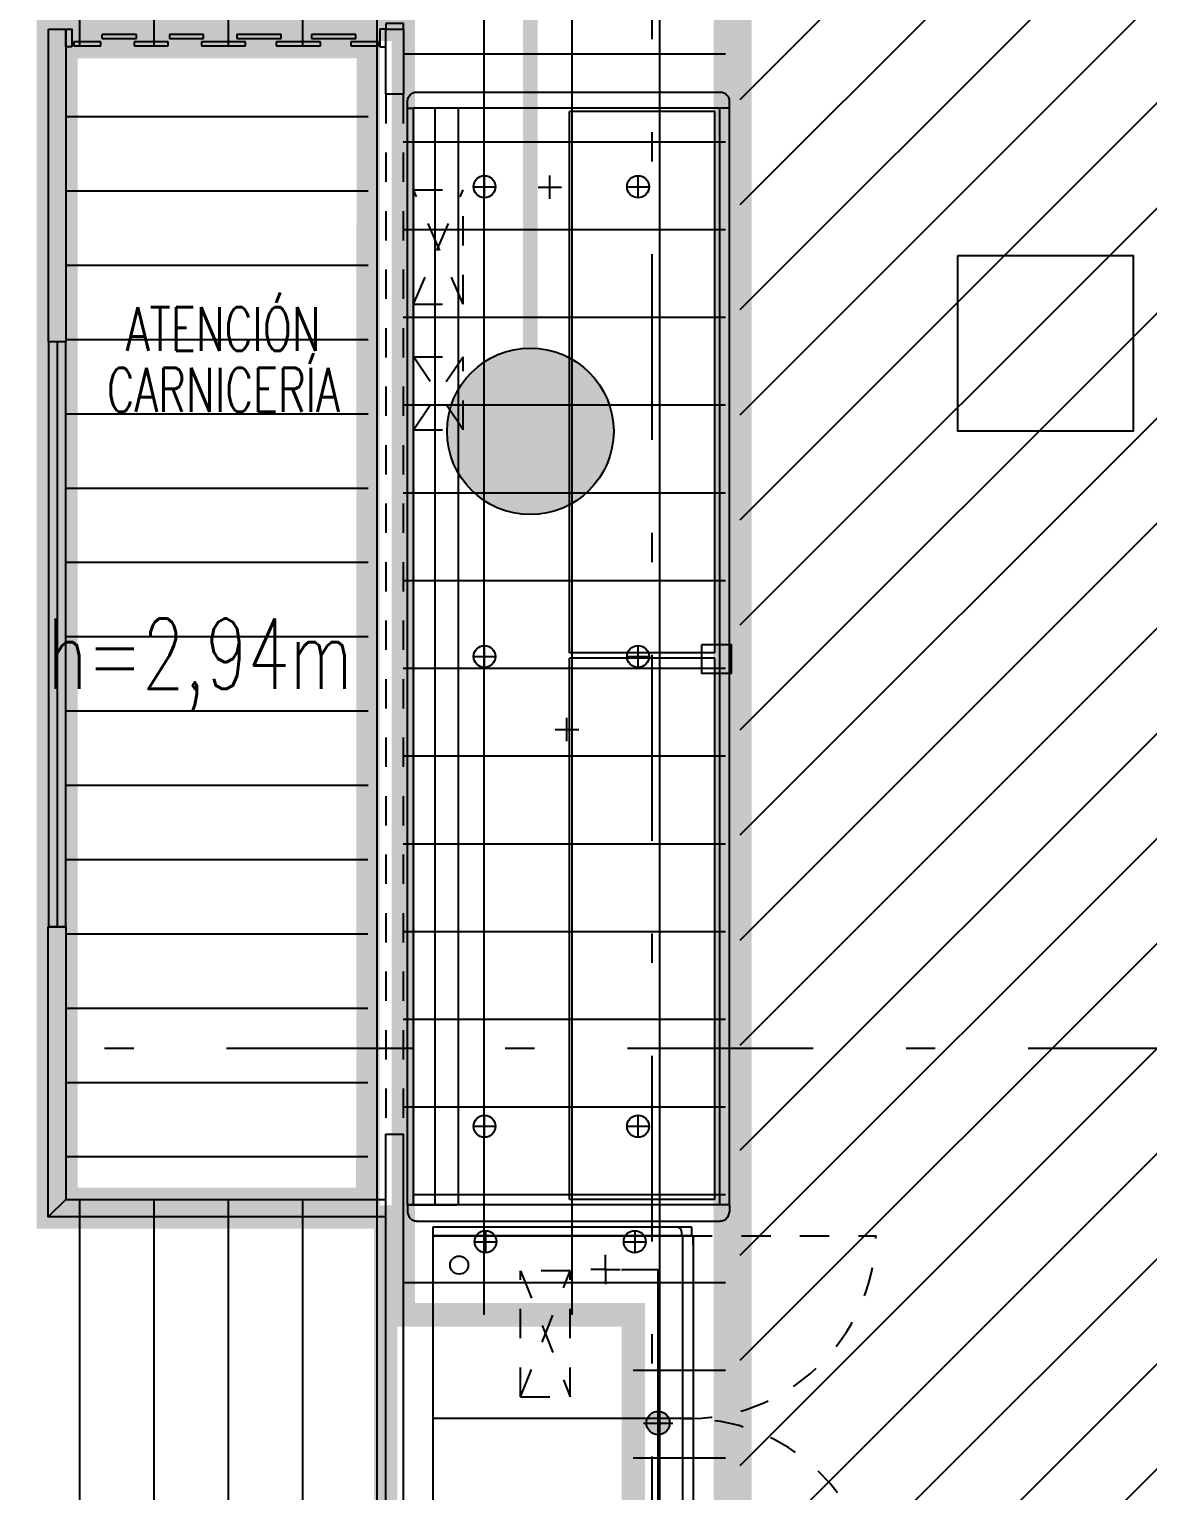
# Model space of a CAD drawing. Header units: millimetres. Extents: x -77 to 207, y -160 to 187.
# Drawn here: x -33.955 to -30.132, y 22.988 to 27.985 of the extents above; entities that cross this region are included whole.
import ezdxf
from ezdxf.enums import TextEntityAlignment as Align
from ezdxf.xclip import XClip

# ---------------------------------------------------------------- set-up
doc = ezdxf.new("R2010")
doc.units = ezdxf.units.MM
doc.header["$LTSCALE"] = 0.1
for name, pattern in [('X REF - ANELO INST bind$0$X REF - ANELO$0$DASHDOT2', [12.7, 6.35, -3.175, 0, -3.175]), ('X REF - ANELO INST bind$0$X REF - ANELO$0$DASHED2', [0.375, 0.25, -0.125]), ('X REF - ANELO INST bind$0$X REF - ANELO$0$PLANO BASE ROCA II-2$0$HIDDEN', [0.375, 0.25, -0.125]), ('X REF - ANELO INST bind$0$X REF - ANELO$0$TRATTEGGIATA2', [0.375, 0.25, -0.125])]:
    doc.linetypes.add(name, pattern=pattern)
for name, color, linetype in [('C01 Foil blanco', 30, 'Continuous'), ('C02 PRY comun', 191, 'Continuous'), ('C07 P media Tº', 140, 'Continuous'), ('X REF - ANELO INST bind$0$X REF - ANELO$0$A-CAMARA', 7, 'Continuous'), ('X REF - ANELO INST bind$0$X REF - ANELO$0$C-CÁMARA', 8, 'Continuous'), ('X REF - ANELO INST bind$0$X REF - ANELO$0$E-EXHIBIDORAS', 8, 'Continuous'), ('X REF - ANELO INST bind$0$X REF - ANELO$0$E-REJILLAS', 8, 'Continuous'), ('X REF - ANELO INST bind$0$X REF - ANELO$0$MET-EJE CABRIADAS', 8, 'X REF - ANELO INST bind$0$X REF - ANELO$0$DASHDOT2'), ('X REF - ANELO INST bind$0$X REF - ANELO$0$R-NOMBRE LOCAL', 7, 'Continuous')]:
    doc.layers.add(name, color=color, linetype=linetype)
doc.styles.get("Standard").update_dxf_attribs({"font": 'arial.ttf'})
doc.styles.add('X REF - ANELO INST bind$0$X REF - ANELO$0$VAUX', font='romans.shx', dxfattribs={"width": 0.85})

# ---------------------------------------------------------------- blocks, each defined once
blk = doc.blocks.new('X REF - ANELO INST bind$0$X REF - ANELO$0$cortina')
at = {"layer": 'X REF - ANELO INST bind$0$X REF - ANELO$0$C-CÁMARA'}
for p, q in [((-0.4312, 0.1011, 0.0008), (-0.4512, 0.1011, 0.0008)), ((-0.4312, 0.0411, 0.0008), (-0.4312, 0.1011, 0.0008)), ((-0.3311, 0.0974, -0.0413), (-0.4266, 0.0974, -0.0413)), ((-0.4266, 0.0974, -0.0413), (-0.4266, 0.0838, -0.0413)), ((-0.4266, 0.0838, -0.0413), (-0.3311, 0.0838, -0.0413)), ((-0.1975, 0.0732, -0.0413), (-0.3489, 0.0732, -0.0413)), ((-0.3489, 0.0732, -0.0413), (-0.3489, 0.0596, -0.0413)), ((-0.3489, 0.0596, -0.0413), (-0.1975, 0.0596, -0.0413)), ((-0.3311, 0.0838, -0.0413), (-0.3311, 0.0974, -0.0413)), ((-0.0766, 0.0974, -0.0413), (-0.228, 0.0974, -0.0413)), ((-0.228, 0.0974, -0.0413), (-0.228, 0.0838, -0.0413)), ((-0.228, 0.0838, -0.0413), (-0.0766, 0.0838, -0.0413)), ((-0.1975, 0.0596, -0.0413), (-0.1975, 0.0732, -0.0413)), ((0.0585, 0.0732, -0.0413), (-0.0929, 0.0732, -0.0413)), ((-0.0929, 0.0732, -0.0413), (-0.0929, 0.0596, -0.0413)), ((-0.0929, 0.0596, -0.0413), (0.0585, 0.0596, -0.0413)), ((-0.0766, 0.0838, -0.0413), (-0.0766, 0.0974, -0.0413)), ((0.1794, 0.0974, -0.0413), (0.028, 0.0974, -0.0413)), ((0.028, 0.0974, -0.0413), (0.028, 0.0838, -0.0413)), ((0.028, 0.0838, -0.0413), (0.1794, 0.0838, -0.0413)), ((0.0585, 0.0596, -0.0413), (0.0585, 0.0732, -0.0413)), ((0.1715, 0.0732, -0.0413), (0.1715, 0.0596, -0.0413)), ((0.2885, 0.0732, -0.0413), (0.1715, 0.0732, -0.0413)), ((0.1715, 0.0596, -0.0413), (0.2885, 0.0596, -0.0413)), ((0.1794, 0.0838, -0.0413), (0.1794, 0.0974, -0.0413)), ((0.2885, 0.0596, -0.0413), (0.2885, 0.0732, -0.0413)), ((0.2925, 0.0974, -0.0413), (0.2925, 0.0838, -0.0413)), ((0.4094, 0.0974, -0.0413), (0.2925, 0.0974, -0.0413)), ((0.2925, 0.0838, -0.0413), (0.4094, 0.0838, -0.0413)), ((0.4016, 0.0732, -0.0413), (0.4016, 0.0596, -0.0413)), ((0.5185, 0.0732, -0.0413), (0.4016, 0.0732, -0.0413)), ((0.4016, 0.0596, -0.0413), (0.5185, 0.0596, -0.0413)), ((0.4094, 0.0838, -0.0413), (0.4094, 0.0974, -0.0413)), ((0.5185, 0.0732, -0.0413), (0.5185, 0.0596, -0.0413)), ((0.5225, 0.0974, -0.0413), (0.5225, 0.0838, -0.0413)), ((0.6156, 0.0974, -0.0413), (0.5225, 0.0974, -0.0413)), ((0.5225, 0.0838, -0.0413), (0.6156, 0.0838, -0.0413)), ((0.6156, 0.0838, -0.0413), (0.6156, 0.0974, -0.0413)), ((-0.4512, 0.0411, 0.0008), (-0.4312, 0.0411, 0.0008))]:
    blk.add_line(p, q, dxfattribs=at)
at = {"layer": 'X REF - ANELO INST bind$0$X REF - ANELO$0$C-CÁMARA', "elevation": -0.0116}
blk.add_lwpolyline([(0.6223, 0.1011), (0.6423, 0.1011), (0.6423, 0.0411), (0.6223, 0.0411)], close=True, dxfattribs=at)
blk = doc.blocks.new('X REF - ANELO INST bind$0$X REF - ANELO$0$N Local')
at = {"layer": 'X REF - ANELO INST bind$0$X REF - ANELO$0$R-NOMBRE LOCAL', "lineweight": 0, "style": 'X REF - ANELO INST bind$0$X REF - ANELO$0$VAUX', "width": 0.85}
for p in [(6337.5718, -934.4549), (6337.5718, -934.7149)]:
    blk.add_attdef('NOMBRE', text='', height=0.1823, dxfattribs=at).set_placement(p, align=Align.CENTER)
blk = doc.blocks.new('X REF - ANELO INST bind$0$X REF - ANELO$0$CORTINA 120')
at = {"layer": 'X REF - ANELO INST bind$0$X REF - ANELO$0$C-CÁMARA'}
for p, q in [((-1.1879, 0), (-1.2079, 0)), ((-1.1879, -0.06), (-1.1879, 0)), ((-0.0279, -0.06), (-0.0279, 0)), ((-0.0279, 0), (-0.0079, 0)), ((-0.9913, -0.0037, -0.0421), (-1.1427, -0.0037, -0.0421)), ((-1.1427, -0.0037, -0.0421), (-1.1427, -0.0173, -0.0421)), ((-1.1427, -0.0173, -0.0421), (-0.9913, -0.0173, -0.0421)), ((-1.0102, -0.06), (-1.0102, -0.0464)), ((-1.0102, -0.0464), (-0.8588, -0.0464)), ((-0.9913, -0.0173, -0.0421), (-0.9913, -0.0037, -0.0421)), ((-0.7286, -0.0037, -0.0421), (-0.88, -0.0037, -0.0421)), ((-0.88, -0.0037, -0.0421), (-0.88, -0.0173, -0.0421)), ((-0.88, -0.0173, -0.0421), (-0.7286, -0.0173, -0.0421)), ((-0.8588, -0.0464), (-0.8588, -0.06)), ((-0.7475, -0.0464), (-0.5961, -0.0464)), ((-0.7475, -0.06), (-0.7475, -0.0464)), ((-0.7286, -0.0173, -0.0421), (-0.7286, -0.0037, -0.0421)), ((-0.4725, -0.0037, -0.0421), (-0.6239, -0.0037, -0.0421)), ((-0.6239, -0.0037, -0.0421), (-0.6239, -0.0173, -0.0421)), ((-0.6239, -0.0173, -0.0421), (-0.4725, -0.0173, -0.0421)), ((-0.5961, -0.0464), (-0.5961, -0.06)), ((-0.4897, -0.06), (-0.4897, -0.0464)), ((-0.4897, -0.0464), (-0.3384, -0.0464)), ((-0.4725, -0.0173, -0.0421), (-0.4725, -0.0037, -0.0421)), ((-0.3556, -0.0173, -0.0421), (-0.3556, -0.0037, -0.0421)), ((-0.3556, -0.0037, -0.0421), (-0.2042, -0.0037, -0.0421)), ((-0.2042, -0.0173, -0.0421), (-0.3556, -0.0173, -0.0421)), ((-0.3384, -0.0464), (-0.3384, -0.06)), ((-0.07, -0.0464), (-0.2214, -0.0464)), ((-0.2214, -0.0464), (-0.2214, -0.06)), ((-0.2042, -0.0037, -0.0421), (-0.2042, -0.0173, -0.0421)), ((-0.07, -0.06), (-0.07, -0.0464)), ((-1.2079, -0.06), (-1.1879, -0.06)), ((-0.8588, -0.06), (-1.0102, -0.06)), ((-0.5961, -0.06), (-0.7475, -0.06)), ((-0.3384, -0.06), (-0.4897, -0.06)), ((-0.2214, -0.06), (-0.07, -0.06)), ((-0.0079, -0.06), (-0.0279, -0.06))]:
    blk.add_line(p, q, dxfattribs=at)
blk = doc.blocks.new('X REF - ANELO INST bind$0$X REF - ANELO$0$lateral derecho')
at = {"layer": 'X REF - ANELO INST bind$0$X REF - ANELO$0$E-EXHIBIDORAS'}
for p, q in [((412153.2, 429715.3), (412153.2, 430550.3)), ((412153.2, 429665.3), (412153.2, 430550.3)), ((412153.2, 430550.3), (412153.2, 429700.3)), ((412153.2, 430550.3), (412153.2, 429700.3)), ((412183.2, 430550.3), (412153.2, 430550.3)), ((412153.2, 430550.3), (412153.2, 429700.3)), ((412183.2, 429665.3), (412183.2, 430550.3))]:
    blk.add_line(p, q, dxfattribs=at)
at = {"layer": 'X REF - ANELO INST bind$0$X REF - ANELO$0$E-EXHIBIDORAS', "linetype": 'ByBlock'}
for p, q in [((412153.2, 429665.3), (412153.2, 430550.3)), ((412183.2, 429665.3), (412183.2, 430550.3)), ((412183.2, 429665.3), (412183.2, 430550.3)), ((412183.2, 429665.3), (412183.2, 430550.3)), ((412168.2, 429700.3), (412153.2, 429700.3)), ((412183.2, 429665.3), (412183.2, 429715.3)), ((412153.2, 429665.3), (412183.2, 429665.3))]:
    blk.add_line(p, q, dxfattribs=at)
blk.add_arc((412167.3, 429716.1), 15.8, 272.9635, 357.0365, dxfattribs=at)
blk = doc.blocks.new('X REF - ANELO INST bind$0$X REF - ANELO$0$COSTAN-REFERENCIA DE DESAGÜES')
at = {"layer": 'X REF - ANELO INST bind$0$X REF - ANELO$0$E-EXHIBIDORAS'}
blk.add_hatch(color=256, dxfattribs=at).paths.add_polyline_path([(40, 0, 1), (-40, 0, 1)])
blk.add_circle((0, 0), 40, dxfattribs=at)
blk = doc.blocks.new('X REF - ANELO INST bind$0$X REF - ANELO$0$LI_TL1_N_ ECO 250')
at = {"layer": 'X REF - ANELO INST bind$0$X REF - ANELO$0$E-EXHIBIDORAS'}
for p, q in [((2500, 0), (0, 0)), ((0, 0), (0, -855)), ((625, -890), (625, 0)), ((1250, -855), (1250, 0)), ((1875, -890), (1875, 0)), ((2500, -855), (2500, 0)), ((20, -142.4), (20, -217.6)), ((1250, -142.4), (1250, -217.6)), ((2480, -142.4), (2480, -217.6)), ((-17.6, -180), (57.6, -180)), ((1212.4, -180), (1287.6, -180)), ((2517.6, -180), (2442.4, -180)), ((121.7, -590), (121.7, -540)), ((2385, -590), (2385, -540)), ((121.7, -590), (71.7, -590)), ((121.7, -590), (121.7, -640)), ((121.7, -590), (171.7, -590)), ((2385, -590), (2335, -590)), ((2385, -590), (2385, -640)), ((2385, -590), (2435, -590)), ((121.7, -770), (121.7, -645)), ((2385, -645), (2385, -770)), ((-17.6, -690), (57.6, -690)), ((20, -652.4), (20, -727.6)), ((1212.4, -690), (1287.6, -690)), ((1250, -652.4), (1250, -727.6)), ((2517.6, -690), (2442.4, -690)), ((2480, -652.4), (2480, -727.6)), ((1860, -720), (1860, -820)), ((121.7, -770), (2385, -770)), ((1910, -770), (1810, -770)), ((0, -855), (2500, -855)), ((0, -855), (0, -890)), ((2500, -890), (0, -890)), ((2470, -890), (2500, -890))]:
    blk.add_line(p, q, dxfattribs=at)
at = {"layer": 'X REF - ANELO INST bind$0$X REF - ANELO$0$E-EXHIBIDORAS', "linetype": 'X REF - ANELO INST bind$0$X REF - ANELO$0$TRATTEGGIATA2'}
for p, q in [((1950, -300), (2380, -300)), ((1950, -300), (2380, -470)), ((2380, -300), (1950, -470)), ((1950, -300), (1950, -470)), ((2380, -470), (2380, -300)), ((1950, -470), (2380, -470))]:
    blk.add_line(p, q, dxfattribs=at)
at = {"layer": 'X REF - ANELO INST bind$0$X REF - ANELO$0$E-EXHIBIDORAS', "linetype": 'X REF - ANELO INST bind$0$X REF - ANELO$0$DASHED2'}
for p, q in [((0, -890), (0, -1515)), ((1250, -855), (1250, -1515)), ((1250, -890), (1250, -1515)), ((2500, -855), (2500, -1515))]:
    blk.add_line(p, q, dxfattribs=at)
at = {"layer": 'X REF - ANELO INST bind$0$X REF - ANELO$0$E-EXHIBIDORAS'}
for centre, radius in [((2400, -90), 31), ((20, -180), 37.6), ((1250, -180), 37.6), ((2480, -180), 37.6), ((20, -690), 37.6), ((1250, -690), 37.6), ((2480, -690), 37.6)]:
    blk.add_circle(centre, radius, dxfattribs=at)
at = {"layer": 'X REF - ANELO INST bind$0$X REF - ANELO$0$E-EXHIBIDORAS', "linetype": 'X REF - ANELO INST bind$0$X REF - ANELO$0$DASHED2'}
for centre, start, end in [((-17.5, -872.5), 271.5602, 1.5602), ((1267.5, -872.5), 178.4398, 268.4398), ((1232.5, -872.5), 271.5602, 1.5602), ((2517.5, -872.5), 178.4398, 268.4398)]:
    blk.add_arc(centre, 642.7, start, end, dxfattribs=at)
at = {"layer": 'X REF - ANELO INST bind$0$X REF - ANELO$0$E-EXHIBIDORAS'}
blk.add_blockref('X REF - ANELO INST bind$0$X REF - ANELO$0$COSTAN-REFERENCIA DE DESAGÜES', (1860, -770), dxfattribs=at)
blk = doc.blocks.new('X REF - ANELO INST bind$0$X REF - ANELO$0$POSICION DE DESAGUE')
for p, q in [((-40, 0), (40, 0)), ((0, 40), (0, -40))]:
    blk.add_line(p, q)
blk = doc.blocks.new('X REF - ANELO INST bind$0$X REF - ANELO$0$PIAZZOLLA RCB 375')
at = {"layer": 'X REF - ANELO INST bind$0$X REF - ANELO$0$E-EXHIBIDORAS'}
for p, q in [((0, 0), (3750, 0)), ((0, -20), (0, 0)), ((0, -1100), (0, -20)), ((0, -20), (3750, -20)), ((0, -20), (0, -94)), ((3750, -1100), (3750, -20)), ((0, -94), (3750, -94)), ((0, -94), (0, -168)), ((0, -174), (3750, -174)), ((269, -225.4), (269, -300.6)), ((1875, -225.4), (1875, -300.6)), ((3481, -225.4), (3481, -300.6)), ((231.4, -263), (306.6, -263)), ((1837.4, -263), (1912.6, -263)), ((3443.4, -263), (3518.6, -263)), ((18, -1050), (18, -554)), ((18, -554), (1869, -554)), ((1869, -1050), (1869, -554)), ((1887, -1050), (1887, -554)), ((1887, -554), (3738, -554)), ((3738, -1050), (3738, -554)), ((231.4, -788), (306.6, -788)), ((269, -750.4), (269, -825.6)), ((1837.4, -788), (1912.6, -788)), ((1875, -750.4), (1875, -825.6)), ((3443.4, -788), (3518.6, -788)), ((3481, -750.4), (3481, -825.6)), ((0, -1068), (3750, -1068)), ((18, -1050), (1869, -1050)), ((1887, -1050), (3738, -1050)), ((0, -1100), (3750, -1100))]:
    blk.add_line(p, q, dxfattribs=at)
at = {"layer": 'X REF - ANELO INST bind$0$X REF - ANELO$0$E-EXHIBIDORAS', "linetype": 'X REF - ANELO INST bind$0$X REF - ANELO$0$TRATTEGGIATA2'}
for p, q in [((2650, -20), (2900, -20)), ((2650, -20), (2650, -190)), ((2650, -190), (2900, -20)), ((2650, -20), (2900, -190)), ((2900, -20), (2900, -190)), ((3080, -20), (3470, -20)), ((3080, -20), (3080, -190)), ((3080, -190), (3470, -20)), ((3080, -20), (3470, -190)), ((3470, -20), (3470, -190)), ((2650, -190), (2900, -190)), ((3080, -190), (3470, -190))]:
    blk.add_line(p, q, dxfattribs=at)
at = {"layer": 'X REF - ANELO INST bind$0$X REF - ANELO$0$E-EXHIBIDORAS'}
for centre in [(269, -263), (1875, -263), (3481, -263), (269, -788), (1875, -788), (3481, -788)]:
    blk.add_circle(centre, 37.6, dxfattribs=at)
for p in [(3480, -486), (1625, -545)]:
    blk.add_blockref('X REF - ANELO INST bind$0$X REF - ANELO$0$POSICION DE DESAGUE', p, dxfattribs=at)
blk = doc.blocks.new('X REF - ANELO INST bind$0$X REF - ANELO$0$PIAZZOLLA STD SX')
at = {"layer": 'X REF - ANELO INST bind$0$X REF - ANELO$0$E-EXHIBIDORAS'}
for p, q in [((0, 0), (-25, 0)), ((0, 0), (0, -20)), ((-55, -30), (-55, -1070)), ((-55, -30), (-55, -30)), ((0, -1100), (0, -20)), ((-55, -1070), (-55, -1070)), ((0, -1100), (-25, -1100))]:
    blk.add_line(p, q, dxfattribs=at)
for centre, start, end in [((-23.2, -31.8), 93.1658, 176.8342), ((-23.2, -1068.2), 183.1658, 266.8342)]:
    blk.add_arc(centre, 31.8, start, end, dxfattribs=at)
blk = doc.blocks.new('X REF - ANELO INST bind$0$X REF - ANELO')
at = {"layer": 'X REF - ANELO INST bind$0$X REF - ANELO$0$A-CAMARA', "color": 8, "linetype": 'X REF - ANELO INST bind$0$X REF - ANELO$0$PLANO BASE ROCA II-2$0$HIDDEN'}
for p, q in [((-32.7369, 27.7628), (-32.7369, 24.2071)), ((-32.6769, 27.7628), (-32.6769, 24.2071))]:
    blk.add_line(p, q, dxfattribs=at)
at = {"layer": 'X REF - ANELO INST bind$0$X REF - ANELO$0$A-CAMARA'}
for points in [[(-33.89, 27.9847), (-33.8868, 27.9847), (-33.8868, 27.9847), (-33.83, 27.9847), (-33.83, 27.9847), (-33.83, 27.9847), (-33.83, 26.9161), (-33.83, 26.9161), (-33.89, 26.9161), (-33.89, 26.9161), (-33.89, 27.9847)], [(-32.7363, 27.9847), (-32.7363, 27.9847), (-32.7363, 27.9847), (-32.6763, 27.9847), (-32.6763, 27.9847), (-32.6763, 27.9847), (-32.6765, 27.7629), (-32.6765, 27.7629), (-32.7365, 27.7629), (-32.7365, 27.7629), (-32.7363, 27.9847)], [(-33.8901, 24.9159), (-33.8869, 24.9159), (-33.8869, 24.9159), (-33.8301, 24.9159), (-33.8301, 24.9159), (-33.8301, 24.9159), (-33.8301, 23.9839), (-33.8301, 23.9839), (-33.8901, 23.9239), (-33.8901, 23.9239), (-33.8901, 24.9159)], [(-32.7369, 24.2071), (-32.7369, 24.2071), (-32.7369, 24.2071), (-32.6769, 24.2071), (-32.6769, 24.2071), (-32.6769, 24.2071), (-32.6769, 17.4297), (-32.6769, 17.4297), (-32.7369, 17.4297), (-32.7369, 17.4297), (-32.7369, 24.2071)], [(-33.8901, 23.9239), (-33.8901, 23.9239), (-33.8301, 23.9839), (-33.8301, 23.9839), (-33.8301, 23.9839), (-33.8301, 23.9839), (-32.7378, 23.9839), (-32.7378, 23.9239), (-32.7378, 23.9239), (-32.7378, 23.9239), (-33.8901, 23.9239)]]:
    blk.add_lwpolyline(points, dxfattribs=at)
at = {"layer": 'X REF - ANELO INST bind$0$X REF - ANELO$0$C-CÁMARA'}
blk.add_line((-33.86, 26.9161), (-33.86, 24.9166), dxfattribs=at)
blk.add_lwpolyline([(-33.89, 24.9166), (-33.83, 24.9166), (-33.83, 26.9161), (-33.89, 26.9161)], close=True, dxfattribs=at)
at = {"layer": 'X REF - ANELO INST bind$0$X REF - ANELO$0$E-REJILLAS'}
for points, elevation in [([(-30.7814, 27.2107), (-30.1814, 27.2107), (-30.1814, 26.6107), (-30.7814, 26.6107)], -0.0247), ([(-31.6557, 25.8816), (-31.5557, 25.8816), (-31.5557, 25.7816), (-31.6557, 25.7816)], 0.0017)]:
    blk.add_lwpolyline(points, close=True, dxfattribs=dict(at, elevation=elevation))
at = {"layer": 'X REF - ANELO INST bind$0$X REF - ANELO$0$MET-EJE CABRIADAS'}
for p, q in [((-31.8263, -0.8196, -0.0011), (-31.8263, 42.1212, -0.0011)), ((1.6043, 24.4999), (-54.2799, 24.4999))]:
    blk.add_line(p, q, dxfattribs=at)
at = {"xscale": -1, "rotation": 90}
blk.add_blockref('X REF - ANELO INST bind$0$X REF - ANELO$0$CORTINA 120', (-32.7363, 27.9768), dxfattribs=at)
at = {"rotation": 180}
blk.add_blockref('X REF - ANELO INST bind$0$X REF - ANELO$0$cortina', (-33.1876, 28.0258), dxfattribs=at)
at = {"rotation": 90}
for name, p, xscale, yscale, zscale in [('X REF - ANELO INST bind$0$X REF - ANELO$0$PIAZZOLLA STD SX', (-32.6621, 27.7151), -0.001, 0.001, 0.001), ('X REF - ANELO INST bind$0$X REF - ANELO$0$PIAZZOLLA STD SX', (-32.6621, 23.9651), 0.001, 0.001, 0.001), ('X REF - ANELO INST bind$0$X REF - ANELO$0$lateral derecho', (397.9746, -388.2937), 0.0010000000002037, 0.0010000000002037, 0.0010000000002037), ('X REF - ANELO INST bind$0$X REF - ANELO$0$lateral derecho', (397.9746, -388.2937), 0.0010000000002037, 0.0010000000002037, 0.0010000000002037), ('X REF - ANELO INST bind$0$X REF - ANELO$0$lateral derecho', (397.9746, -388.2937), 0.0010000000002037, 0.0010000000002037, 0.0010000000002037)]:
    blk.add_blockref(name, p, dxfattribs=dict(at, xscale=xscale, yscale=yscale, zscale=zscale))
ref = blk.add_blockref('X REF - ANELO INST bind$0$X REF - ANELO$0$N Local', (5036.7658, 774.4487), dxfattribs=dict(xscale=-0.7999999999999545, yscale=0.8000000000000114, zscale=0.8))
ref.add_attrib('NOMBRE', 'ATENCIÓN', dxfattribs={"layer": 'X REF - ANELO INST bind$0$X REF - ANELO$0$R-NOMBRE LOCAL', "lineweight": 0, "height": 0.15, "style": 'X REF - ANELO INST bind$0$X REF - ANELO$0$VAUX', "width": 0.7}).set_placement((-33.2916, 26.8847), align=Align.CENTER)
ref.add_attrib('NOMBRE', 'CARNICERÍA', dxfattribs={"layer": 'X REF - ANELO INST bind$0$X REF - ANELO$0$R-NOMBRE LOCAL', "lineweight": 0, "height": 0.15, "style": 'X REF - ANELO INST bind$0$X REF - ANELO$0$VAUX', "width": 0.7}).set_placement((-33.2916, 26.6768), align=Align.CENTER)
at = {"layer": 'X REF - ANELO INST bind$0$X REF - ANELO$0$E-EXHIBIDORAS', "xscale": 0.001, "yscale": 0.001, "zscale": 0.001, "rotation": 90}
for name, p in [('X REF - ANELO INST bind$0$X REF - ANELO$0$PIAZZOLLA RCB 375', (-32.6621, 23.9651)), ('X REF - ANELO INST bind$0$X REF - ANELO$0$LI_TL1_N_ ECO 250', (-32.5757, 21.3594))]:
    blk.add_blockref(name, p, dxfattribs=at)
blk = doc.blocks.new('X REF - ANELO INST bind')
ref = blk.add_blockref('X REF - ANELO INST bind$0$X REF - ANELO', (0, 0))
XClip(ref).set_block_clipping_path([(-76.9680737415, -24.7711317477), (92.9860355418, 61.1669630168)])

msp = doc.modelspace()

# ---------------------------------------------------------------- hatches: boundary and pattern name
at = {"layer": 'C01 Foil blanco'}
h = msp.add_hatch(dxfattribs=at)
h.set_pattern_fill('ANSI31', color=256, scale=0.08, style=0)
edge = h.paths.add_edge_path()
edge.add_line((-49.0214, 4.5849), (-49.0214, 14.5609))
edge.add_line((-49.0214, 14.5609), (-53.1984, 14.5609))
edge.add_line((-53.1984, 14.5609), (-53.1984, 16.7143))
edge.add_line((-53.1984, 16.7143), (-49.0215, 16.7143))
edge.add_line((-49.0215, 16.7143), (-49.0215, 37.3805))
edge.add_line((-49.0215, 37.3805), (-26.4226, 37.3805))
edge.add_line((-26.4226, 37.3805), (-26.4226, 33.4266))
edge.add_line((-26.4226, 33.4266), (-29.1206, 33.4266))
edge.add_line((-29.1206, 33.4266), (-29.1206, 29.2452))
edge.add_line((-29.1206, 29.2452), (-42.6771, 29.2452))
edge.add_line((-42.6771, 29.2452), (-42.6764, 4.5849))
edge.add_line((-42.6764, 4.5849), (-49.0214, 4.585))
h = msp.add_hatch(dxfattribs=at)
h.set_pattern_fill('ANSI31', color=256, scale=0.08, style=0)
edge = h.paths.add_edge_path()
edge.add_line((-6.5537, 29.605), (-5.607, 29.605))
edge.add_line((-5.607, 29.605), (-5.607, 24.0344))
edge.add_line((-5.607, 24.0344), (-1.3657, 24.0344))
edge.add_line((-1.3657, 24.0344), (-1.3657, 22.0205))
edge.add_line((-1.3657, 22.0205), (0.1104, 22.0205))
edge.add_line((0.1104, 22.0205), (0.1104, 6.9084))
edge.add_line((0.1104, 6.9084), (-1.3896, 6.9084))
edge.add_line((-1.3896, 6.9084), (-1.3896, 4.9598))
edge.add_line((-1.3896, 4.9598), (-4.7023, 4.9598))
edge.add_line((-4.7023, 4.9598), (-4.7023, 0.0543))
edge.add_line((-4.7023, 0.0543), (-5.1976, 0.0543))
edge.add_line((-5.1976, 0.0543), (-5.1976, 0.1851))
edge.add_line((-5.1976, 0.1851), (-31.5253, 0.1851))
edge.add_line((-31.5253, 0.1851), (-31.5253, 29.2147))
edge.add_line((-31.5253, 29.2147), (-26.4226, 29.2147))
edge.add_line((-26.4226, 29.2147), (-26.4226, 29.605))
edge.add_line((-26.4226, 29.605), (-6.5537, 29.605))
at = {"layer": 'C02 PRY comun'}
h = msp.add_hatch(dxfattribs=at)
h.set_pattern_fill('_USER', color=256, scale=0.3, double=1, pattern_type=0)
h.set_pattern_definition([(0, (0, 0), (0, 0.3), []), (90, (0, 0), (-0.3, 2e-17), [])])
edge = h.paths.add_edge_path()
edge.add_line((-32.6769, 23.9841), (-32.6769, 23.5894))
edge.add_line((-32.6769, 23.5894), (-31.8906, 23.5894))
edge.add_line((-31.8906, 23.5894), (-31.8906, 17.8494))
edge.add_line((-31.8906, 17.8494), (-32.6769, 17.8494))
edge.add_line((-32.6769, 17.8494), (-32.6764, 13.9558))
edge.add_line((-32.6764, 13.9558), (-31.8706, 13.9558))
edge.add_line((-31.8706, 13.9558), (-31.8706, 5.6158))
edge.add_line((-31.8706, 5.6158), (-32.6753, 5.6158))
edge.add_line((-32.6753, 5.6158), (-32.6753, 0.1851))
edge.add_line((-32.6753, 0.1851), (-31.5753, 0.1851))
edge.add_line((-31.5753, 0.1851), (-31.5753, 29.1847))
edge.add_line((-31.5753, 29.1847), (-32.6759, 29.1849))
edge.add_line((-32.6759, 29.1849), (-32.6761, 27.9247))
edge.add_line((-32.6761, 27.9247), (-32.6769, 27.9247))
edge.add_line((-32.6769, 27.9247), (-32.6769, 24.0693))
edge.add_line((-32.6769, 24.0693), (-32.6156, 23.935))
h = msp.add_hatch(color=256, dxfattribs=at)
edge = h.paths.add_edge_path()
edge.add_arc((-32.2423, 26.61), 0.2848, 0, 360)
at = {"layer": 'C07 P media Tº'}
h = msp.add_hatch(dxfattribs=at)
h.set_pattern_fill('LINE', color=256, scale=0.08, angle=90, style=0)
h.paths.add_polyline_path([(-37.3964, 29.1847), (-32.7359, 29.1847), (-32.7359, 28.0588), (-32.7369, 28.0524), (-32.737, 23.9175), (-32.7369, 23.9239), (-32.7369, 21.9081), (-36.1884, 21.9081), (-36.1884, 20.0703), (-37.3965, 20.0682)])
h.paths.add_polyline_path([(-33.8301, 23.9839), (-33.83, 27.9247), (-32.7964, 27.9248), (-32.7978, 23.9839)])
h = msp.add_hatch(dxfattribs=at)
h.set_pattern_fill('LINE', color=256, scale=0.08, style=0)
h.paths.add_polyline_path([(-33.83, 27.9247), (-33.8301, 23.9839), (-32.7978, 23.9839), (-32.7964, 27.9248)])

# ---------------------------------------------------------------- linework, layer by layer
at = {"layer": 'C01 Foil blanco', "const_width": 0.08, "elevation": 0}
msp.add_lwpolyline([(-6.5537, 29.605), (-6.5537, 29.605), (-5.607, 29.605), (-5.607, 24.0344), (-1.3657, 24.0344), (-1.3657, 22.0205), (0.1104, 22.0205), (0.1104, 6.9084), (-1.3896, 6.9084), (-1.3896, 4.9598), (-4.7023, 4.9598), (-4.7023, 0.0543), (-5.1976, 0.0543), (-5.1976, 0.1851), (-31.5253, 0.1851), (-31.5253, 0.1851), (-31.5253, 29.2147), (-31.5253, 29.2147), (-26.4226, 29.2147), (-26.4226, 29.605), (-6.5537, 29.605)], dxfattribs=at)
at = {"layer": 'C02 PRY comun', "const_width": 0.05, "elevation": 0.0004}
msp.add_lwpolyline([(-32.2423, 26.8605), (-32.2423, 43.778), (-30.548, 43.778), (-30.548, 43.0746)], dxfattribs=at)
at = {"layer": 'C02 PRY comun', "const_width": 0.08}
msp.add_lwpolyline([(-32.6769, 23.9841), (-32.6769, 23.5894), (-31.8906, 23.5894), (-31.8906, 17.8494), (-32.6769, 17.8494), (-32.6764, 13.9558), (-31.8706, 13.9558), (-31.8706, 5.6158), (-32.6753, 5.6158), (-32.6753, 0.1851), (-31.5753, 0.1851), (-31.5753, 29.1847), (-32.6759, 29.1849), (-32.6761, 27.9247), (-32.6764, 27.8503), (-32.6769, 24.2395), (-32.6769, 23.9841)], dxfattribs=at)
at = {"layer": 'C02 PRY comun'}
msp.add_circle((-32.2423, 26.61, -0.0936), 0.2848, dxfattribs=at)
at = {"layer": 'C07 P media Tº', "const_width": 0.08}
msp.add_lwpolyline([(-32.7369, 23.9239), (-32.7369, 21.9081), (-36.1884, 21.9081), (-36.1884, 16.6302), (-37.3965, 16.6281), (-37.3964, 29.1847), (-32.7359, 29.1847), (-32.7359, 27.9848), (-33.89, 27.9847), (-33.8901, 23.9239), (-32.7369, 23.9239)], dxfattribs=at)
msp.add_lwpolyline([(-33.83, 27.9247), (-33.8301, 23.9839), (-32.7978, 23.9839), (-32.7964, 27.9248)], close=True, dxfattribs=at)

# ---------------------------------------------------------------- block references
msp.add_blockref('X REF - ANELO INST bind', (0, 0))

# ---------------------------------------------------------------- texts
at = {"layer": 'C07 P media Tº', "color": 7, "insert": (-41.3558, 25.9695), "char_height": 0.24, "width": 8.558685, "attachment_point": 1}
msp.add_mtext('\\pi7.4627;{\\Fromans|c0;\\W0.7;h=2,94m}', dxfattribs=at)

doc.saveas('drawing.dxf')
